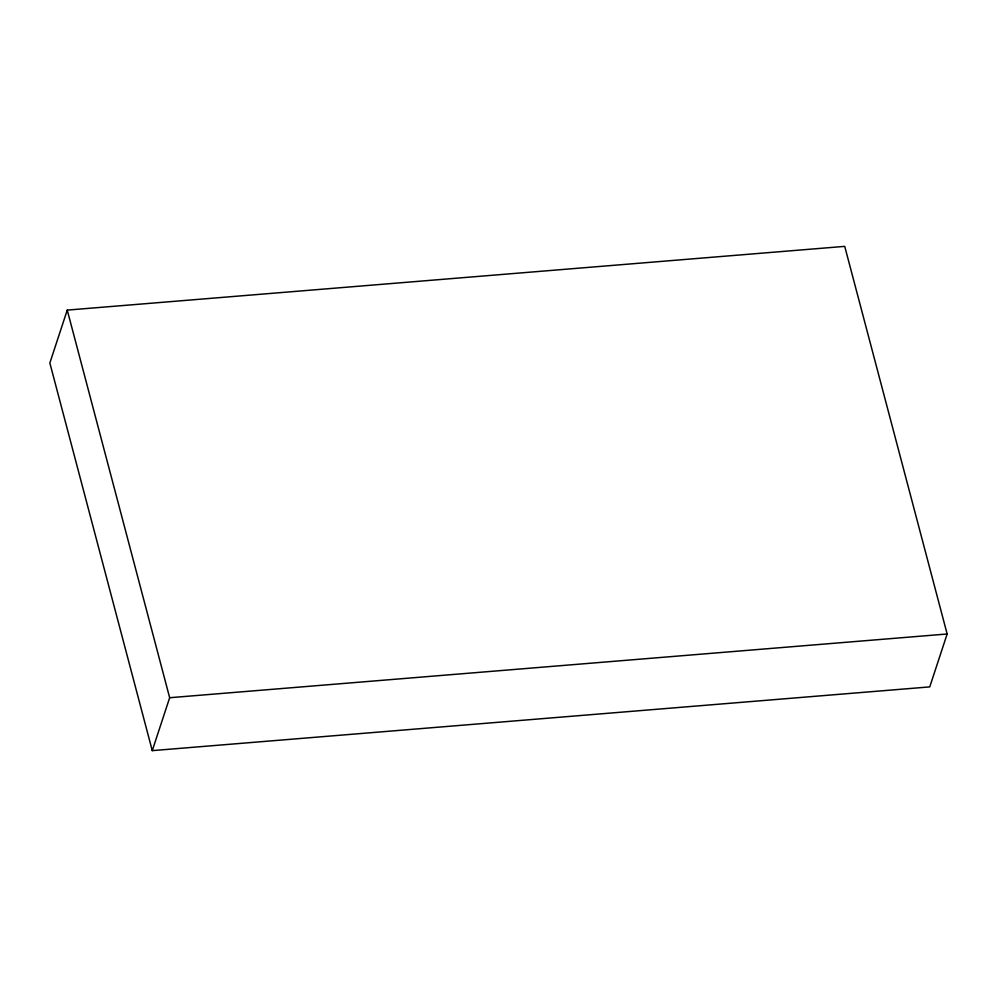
<?xml version="1.0" encoding="UTF-8"?>
<svg xmlns="http://www.w3.org/2000/svg" width="997" height="997" viewBox="0 0 997 997"><rect width="100%" height="100%" fill="white"/><g stroke="black" fill="none" stroke-linecap="round" stroke-linejoin="round"><path stroke-width="1.5" d="M67.248 310.104L49.85 363.008L152.267 750.629L929.752 686.896L947.15 633.992L844.733 246.371L67.248 310.104L169.664 697.726L152.267 750.629M169.664 697.726L947.15 633.992"/></g></svg>
